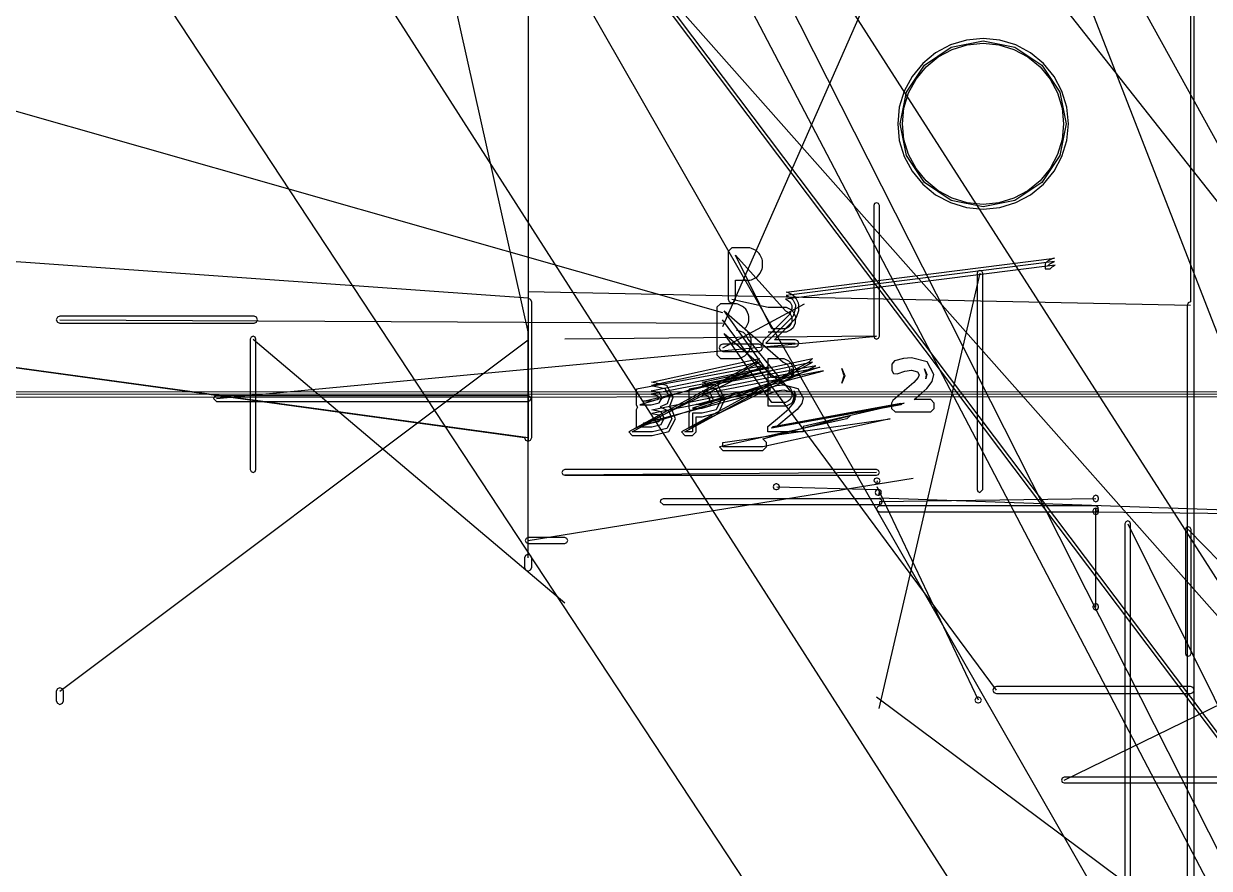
# Model space of a CAD drawing. Extents: x 0 to 334, y -361 to 120.
# Drawn here: x 98.07 to 122.95, y -9.85 to 7.88 of the extents above; entities that cross this region are included whole.
import ezdxf

# ---------------------------------------------------------------- set-up
doc = ezdxf.new("R2010")
doc.units = 0

msp = doc.modelspace()

# ---------------------------------------------------------------- linework, layer by layer
at = {"layer": 'Layer 1'}
for p, q in [((79.31, 84.9092), (292.42, -302.024)), ((75.05, 81.3792), (138.215, -39.3749)), ((77.19, 81.3792), (138.215, -39.3149)), ((68.6, 80.4392), (134.095, -33.9949)), ((75.452423, 70.589328), (319.8, -310.813)), ((134.095, -21.5749), (66.480002, 68.19915)), ((66.480002, 68.07915), (134.095, -21.6949)), ((95.1187, 62.0792), (108.655, 1.3842)), ((104.36, 49.6222), (125.105, -3.7458)), ((91.66, 44.0822), (183.61, -72.6649)), ((88.075, 35.0192), (220.02, -113.935)), ((90.61, 24.1992), (300.55, -294.763)), ((99.66, 17.7592), (275.72, -257.134)), ((65.66, 15.2522), (112.73, 1.8192)), ((122.555, 15.3272), (122.555, 2.044199)), ((122.63, -11.0308), (122.63, 15.2522)), ((118.48, 14.5942), (112.73, 1.5192)), ((108.655, 12.194199), (108.655, -0.880801)), ((117.85051, 7.539179), (117.51446, 7.437237)), ((117.533591, 7.391043), (118.2, 7.5236)), ((118.2, 7.5736), (117.85051, 7.539179)), ((117.87002, 7.4411), (118.2, 7.4736)), ((118.54949, 7.539179), (118.2, 7.5736)), ((118.2, 7.5736), (118.2, 7.5736)), ((118.2, 7.5236), (118.866409, 7.391043)), ((118.2, 7.4736), (118.52998, 7.4411)), ((118.2, 7.4736), (118.2, 7.4736)), ((118.88554, 7.437237), (118.54949, 7.539179)), ((117.20475, 7.271693), (116.93328, 7.048909)), ((116.968637, 7.013553), (117.533591, 7.391043)), ((117.51446, 7.437237), (117.20475, 7.271693)), ((117.26031, 7.188547), (117.55273, 7.344849)), ((117.55273, 7.344849), (117.87002, 7.4411)), ((118.52998, 7.4411), (118.84727, 7.344849)), ((118.84727, 7.344849), (119.1397, 7.188547)), ((118.866409, 7.391043), (119.431363, 7.013553)), ((119.19525, 7.271693), (118.88554, 7.437237)), ((119.46672, 7.048909), (119.19525, 7.271693)), ((116.591147, 6.448599), (116.968637, 7.013553)), ((116.93328, 7.048909), (116.7105, 6.777445)), ((116.79365, 6.721888), (117.004, 6.978198)), ((117.004, 6.978198), (117.26031, 7.188547)), ((119.1397, 7.188547), (119.39601, 6.978198)), ((119.39601, 6.978198), (119.60635, 6.721888)), ((119.431363, 7.013553), (119.808853, 6.448599)), ((119.6895, 6.777445), (119.46672, 7.048909)), ((116.7105, 6.777445), (116.54496, 6.467735)), ((116.63734, 6.429466), (116.79365, 6.721888)), ((119.60635, 6.721888), (119.76266, 6.429466)), ((119.85504, 6.467735), (119.6895, 6.777445)), ((116.54496, 6.467735), (116.44301, 6.131679)), ((119.95699, 6.131679), (119.85504, 6.467735)), ((116.45859, 5.78219), (116.591147, 6.448599)), ((116.54109, 6.11217), (116.63734, 6.429466)), ((119.76266, 6.429466), (119.85891, 6.11217)), ((119.808853, 6.448599), (119.94141, 5.78219)), ((116.44301, 6.131679), (116.40859, 5.782193)), ((116.50859, 5.782193), (116.54109, 6.11217)), ((119.85891, 6.11217), (119.89141, 5.782193)), ((119.99141, 5.782193), (119.95699, 6.131679)), ((116.40859, 5.782193), (116.44301, 5.432707)), ((116.591147, 5.115781), (116.45859, 5.78219)), ((116.54109, 5.452216), (116.50859, 5.782193)), ((119.94141, 5.78219), (119.808853, 5.115781)), ((119.89141, 5.782193), (119.85891, 5.452216)), ((119.94141, 5.78219), (119.94141, 5.78219)), ((119.95699, 5.432707), (119.99141, 5.782193)), ((116.44301, 5.432707), (116.54496, 5.096651)), ((116.63734, 5.13492), (116.54109, 5.452216)), ((119.85891, 5.452216), (119.76266, 5.13492)), ((119.85504, 5.096651), (119.95699, 5.432707)), ((65.585, 5.1022), (108.58, -0.805801)), ((108.655, 2.1192), (65.66, 5.1772)), ((65.66, 5.1022), (108.655, -0.805801)), ((116.54496, 5.096651), (116.7105, 4.786941)), ((116.968637, 4.550827), (116.591147, 5.115781)), ((116.79365, 4.842498), (116.63734, 5.13492)), ((119.808853, 5.115781), (119.431363, 4.550827)), ((119.76266, 5.13492), (119.60635, 4.842498)), ((119.6895, 4.786941), (119.85504, 5.096651)), ((116.7105, 4.786941), (116.93328, 4.515477)), ((117.004, 4.586188), (116.79365, 4.842498)), ((119.60635, 4.842498), (119.39601, 4.586188)), ((119.46672, 4.515477), (119.6895, 4.786941)), ((116.93328, 4.515477), (117.20475, 4.292693)), ((117.533591, 4.173337), (116.968637, 4.550827)), ((117.26031, 4.375839), (117.004, 4.586188)), ((119.431363, 4.550827), (118.866409, 4.173337)), ((119.39601, 4.586188), (119.1397, 4.375839)), ((119.19525, 4.292693), (119.46672, 4.515477)), ((117.20475, 4.292693), (117.51446, 4.127149)), ((117.55273, 4.219537), (117.26031, 4.375839)), ((119.1397, 4.375839), (118.84727, 4.219537)), ((118.88554, 4.127149), (119.19525, 4.292693)), ((115.922574, 4.106626), (115.905, 4.0642)), ((115.905, 4.0642), (115.905, 1.3242)), ((115.965, 4.1242), (115.922574, 4.106626)), ((116.007426, 4.106626), (115.965, 4.1242)), ((115.965, 4.1242), (115.965, 4.1242)), ((116.025, 4.0642), (116.007426, 4.106626)), ((116.025, 1.3242), (116.025, 4.0642)), ((117.51446, 4.127149), (117.85051, 4.025207)), ((118.2, 4.04078), (117.533591, 4.173337)), ((117.87002, 4.123286), (117.55273, 4.219537)), ((117.85051, 4.025207), (118.2, 3.990786)), ((118.2, 4.090786), (117.87002, 4.123286)), ((118.866409, 4.173337), (118.2, 4.04078)), ((118.52998, 4.123286), (118.2, 4.090786)), ((118.2, 3.990786), (118.54949, 4.025207)), ((118.84727, 4.219537), (118.52998, 4.123286)), ((118.54949, 4.025207), (118.88554, 4.127149)), ((112.85319, 3.10071), (112.853, 2.57689)), ((112.92819, 3.17571), (112.85319, 3.10071)), ((113.30853, 3.175707), (112.92819, 3.17571)), ((113.00319, 3.02571), (114.053, 1.85547)), ((113.765, 1.48166), (113.00319, 3.02571)), ((113.34207, 3.167789), (113.30853, 3.175707)), ((113.43731, 3.120169), (113.34207, 3.167789)), ((113.4568, 3.10612), (113.43731, 3.120169)), ((113.50442, 3.058501), (113.4568, 3.10612)), ((113.51847, 3.039009), (113.50442, 3.058501)), ((113.56608, 2.943771), (113.51847, 3.039009)), ((113.574, 2.91023), (113.56608, 2.943771)), ((113.56655, 2.733835), (113.57447, 2.767376)), ((113.57447, 2.767376), (113.574, 2.91023)), ((119.715681, 2.81437), (114.053, 2.10071)), ((114.07052, 2.250707), (119.697981, 2.96437)), ((119.697981, 2.88937), (114.071, 2.1757)), ((119.549711, 2.894783), (119.502091, 2.847164)), ((119.502091, 2.847164), (119.502091, 2.741098)), ((119.502091, 2.741098), (119.608151, 2.741098)), ((119.569201, 2.908832), (119.549711, 2.894783)), ((119.555121, 2.794131), (119.602741, 2.84175)), ((119.664441, 2.956452), (119.569201, 2.908832)), ((119.602741, 2.84175), (119.697981, 2.88937)), ((119.608151, 2.741098), (119.647171, 2.780111)), ((119.647171, 2.780111), (119.715681, 2.81437)), ((119.697981, 2.96437), (119.664441, 2.956452)), ((112.853, 2.57689), (112.853, 2.10071)), ((113.003, 2.10071), (113.003, 2.5019)), ((113.003, 2.5019), (113.309, 2.5019)), ((113.309, 2.5019), (113.34254, 2.509818)), ((113.34254, 2.509818), (113.43778, 2.557437)), ((113.43778, 2.557437), (113.45727, 2.571486)), ((113.45727, 2.571486), (113.50489, 2.619105)), ((113.50489, 2.619105), (113.51894, 2.638597)), ((113.51894, 2.638597), (113.56655, 2.733835)), ((118.135, 2.6442), (116.01, -6.4958)), ((118.092574, 2.686626), (118.075, 2.6442)), ((118.075, 2.6442), (118.075, -1.8958)), ((118.135, 2.7042), (118.092574, 2.686626)), ((118.177426, 2.686626), (118.135, 2.7042)), ((118.135, 2.7042), (118.135, 2.7042)), ((118.195, 2.6442), (118.177426, 2.686626)), ((118.195, -1.8958), (118.195, 2.6442)), ((122.555, 1.969199), (108.655, 2.2522)), ((114.10406, 2.242789), (114.07052, 2.250707)), ((114.1993, 2.195169), (114.10406, 2.242789)), ((108.708033, 2.097233), (108.655, 2.1192)), ((108.73, 2.0442), (108.708033, 2.097233)), ((108.73, -0.805801), (108.73, 2.0442)), ((112.69, 2.00547), (112.615, 1.93047)), ((113.02353, 2.005467), (112.69, 2.00547)), ((112.73719, 1.080461), (114.452, 2.00547)), ((112.853, 2.10071), (112.874967, 2.047677)), ((112.874967, 2.047677), (112.928, 2.02571)), ((112.928, 2.02571), (112.981033, 2.047677)), ((112.92819, 2.10071), (113.69, 1.93047)), ((112.981033, 2.047677), (113.003, 2.10071)), ((113.05707, 1.997549), (113.02353, 2.005467)), ((113.15231, 1.949929), (113.05707, 1.997549)), ((114.053, 2.10071), (114.12151, 2.066451)), ((114.071, 2.1757), (114.16624, 2.12808)), ((114.12151, 2.066451), (114.15192, 2.036044)), ((114.15192, 2.036044), (114.18618, 1.967528)), ((114.16624, 2.12808), (114.21386, 2.080461)), ((114.21879, 2.18112), (114.1993, 2.195169)), ((114.21386, 2.080461), (114.26148, 1.985223)), ((114.26641, 2.133501), (114.21879, 2.18112)), ((114.28046, 2.114009), (114.26641, 2.133501)), ((114.32808, 2.018771), (114.28046, 2.114009)), ((114.336, 1.98523), (114.32808, 2.018771)), ((122.501967, 2.022232), (122.48, 1.969199)), ((122.555, 2.044199), (122.501967, 2.022232)), ((98.83, 1.7442), (98.776967, 1.722233)), ((102.905, 1.7442), (98.83, 1.7442)), ((102.958033, 1.722233), (102.905, 1.7442)), ((112.615, 1.93047), (112.615, 1.45427)), ((112.765, 1.85547), (114.005, 0.780466)), ((113.765, 0.454275), (112.765, 1.85547)), ((113.1718, 1.93588), (113.15231, 1.949929)), ((113.21942, 1.888261), (113.1718, 1.93588)), ((113.23347, 1.868769), (113.21942, 1.888261)), ((113.28109, 1.773531), (113.23347, 1.868769)), ((113.289, 1.73999), (113.28109, 1.773531)), ((114.14783, 1.787646), (113.58892, 1.228737)), ((114.21338, 1.747133), (113.64195, 1.175705)), ((113.69, 1.93047), (114.071, 1.93047)), ((114.053, 1.85547), (114.12152, 1.821211)), ((114.071, 1.93047), (114.16623, 1.88285)), ((114.12152, 1.821211), (114.15192, 1.790804)), ((114.186, 1.90216), (114.14783, 1.787646)), ((114.15192, 1.790804), (114.18618, 1.722288)), ((114.16623, 1.88285), (114.21385, 1.835231)), ((114.18618, 1.967528), (114.186, 1.90216)), ((114.261, 1.88999), (114.21338, 1.747133)), ((114.21385, 1.835231), (114.26147, 1.739993)), ((114.26148, 1.985223), (114.261, 1.88999)), ((114.28451, 1.723411), (114.33213, 1.866268)), ((114.33213, 1.866268), (114.33598, 1.889985)), ((114.33598, 1.889985), (114.336, 1.98523)), ((122.48, 1.969199), (122.48, -11.0308)), ((98.776967, 1.722233), (98.755, 1.6692)), ((98.755, 1.6692), (98.776967, 1.616167)), ((98.776967, 1.616167), (98.83, 1.5942)), ((98.83, 1.6692), (112.73, 1.5942)), ((98.83, 1.5942), (102.905, 1.5942)), ((102.905, 1.5942), (102.958033, 1.616167)), ((102.98, 1.6692), (102.958033, 1.722233)), ((102.958033, 1.616167), (102.98, 1.6692)), ((108.655, -3.3308), (108.655, 1.5442)), ((118.48, -6.1058), (112.73, 1.6692)), ((113.19711, 1.474792), (113.2188, 1.496481)), ((113.2188, 1.496481), (113.23285, 1.515973)), ((113.23285, 1.515973), (113.28047, 1.611211)), ((113.28047, 1.611211), (113.28838, 1.644752)), ((113.28838, 1.644752), (113.289, 1.73999)), ((113.823, 1.2507), (114.26639, 1.694095)), ((114.12134, 1.515917), (114.05282, 1.481659)), ((114.15174, 1.546324), (114.12134, 1.515917)), ((114.186, 1.61484), (114.15174, 1.546324)), ((114.21338, 1.501892), (114.16576, 1.454273)), ((114.18618, 1.722288), (114.186, 1.61484)), ((114.261, 1.59713), (114.21338, 1.501892)), ((114.26147, 1.739993), (114.261, 1.59713)), ((114.26639, 1.694095), (114.28451, 1.723411)), ((98.83, -6.1308), (108.655, 1.2442)), ((102.115, 0.0142), (115.965, 1.3242)), ((102.842574, 1.306626), (102.825, 1.2642)), ((102.825, 1.2642), (102.825, -1.4758)), ((102.885, 1.3242), (102.842574, 1.306626)), ((102.927426, 1.306626), (102.885, 1.3242)), ((102.885, 1.3242), (102.885, 1.3242)), ((102.885, 1.2642), (109.425, -4.2758)), ((102.945, 1.2642), (102.927426, 1.306626)), ((102.945, -1.4758), (102.945, 1.2642)), ((115.965, 1.3242), (109.425, 1.2642)), ((112.615, 1.45427), (112.615, 0.930466)), ((112.765, 1.379279), (114.011, 0.304275)), ((113.765, -0.069534), (112.765, 1.379279)), ((113.02334, 1.454279), (113.16619, 1.40666)), ((113.16619, 1.40666), (113.21381, 1.359041)), ((113.2188, 1.45969), (113.19711, 1.474792)), ((113.21381, 1.359041), (113.26143, 1.263803)), ((113.26642, 1.412071), (113.2188, 1.45969)), ((113.26143, 1.263803), (114.261, 0.045942)), ((113.28047, 1.392579), (113.26642, 1.412071)), ((113.32808, 1.297341), (113.28047, 1.392579)), ((113.336, 1.2638), (113.32808, 1.297341)), ((113.33647, 1.120942), (113.336, 1.2638)), ((114.07053, 1.406654), (113.69, 1.40666)), ((114.05282, 1.481659), (113.765, 1.48166)), ((114.261, 1.25071), (113.823, 1.2507)), ((114.16576, 1.454273), (114.07053, 1.406654)), ((114.314033, 1.228743), (114.261, 1.25071)), ((115.905, 1.3242), (115.922574, 1.281774)), ((115.922574, 1.281774), (115.965, 1.2642)), ((115.965, 1.2642), (116.007426, 1.281774)), ((116.007426, 1.281774), (116.025, 1.3242)), ((112.684157, 1.133494), (112.66219, 1.080461)), ((112.66219, 1.080461), (112.684157, 1.027428)), ((112.73719, 1.155461), (112.684157, 1.133494)), ((112.684157, 1.027428), (112.73719, 1.005461)), ((113.499, 1.15547), (112.73719, 1.155461)), ((112.73719, 1.005461), (113.499, 1.00547)), ((113.28094, 0.992163), (113.32855, 1.087401)), ((113.32855, 1.087401), (113.33647, 1.120942)), ((113.552033, 1.133503), (113.499, 1.15547)), ((113.499, 1.00547), (113.552033, 1.027437)), ((113.574, 1.08047), (113.552033, 1.133503)), ((113.552033, 1.027437), (113.574, 1.08047)), ((113.58892, 1.228737), (113.572673, 1.147009)), ((113.572673, 1.147009), (113.64195, 1.100704)), ((113.64195, 1.175705), (114.261, 1.1757)), ((113.64195, 1.100704), (114.261, 1.10071)), ((114.261, 1.10071), (114.314033, 1.122677)), ((114.336, 1.17571), (114.314033, 1.228743)), ((114.314033, 1.122677), (114.336, 1.17571)), ((113.4376, 0.779855), (110.765, -0.685308)), ((110.84, -0.685308), (113.5126, 0.779855)), ((111.24526, 0.361697), (113.5126, 0.854855)), ((113.5126, 0.779855), (111.246, 0.286697)), ((114.54341, 0.779855), (111.87, -0.685308)), ((111.945, -0.685308), (114.61841, 0.779855)), ((112.304, 0.361697), (114.61841, 0.854855)), ((114.61841, 0.779855), (112.304, 0.286697)), ((112.615, 0.930466), (112.69, 0.855466)), ((112.69, 0.855466), (113.071, 0.855466)), ((113.071, 0.855466), (113.10454, 0.863384)), ((113.10454, 0.863384), (113.19978, 0.911003)), ((113.19978, 0.911003), (113.21927, 0.925052)), ((113.21927, 0.925052), (113.26689, 0.972671)), ((113.26689, 0.972671), (113.28094, 0.992163)), ((113.5126, 0.854855), (113.4376, 0.779855)), ((113.69, -0.144534), (113.69, 0.855466)), ((113.69, 0.855466), (114.023, 0.855466)), ((114.005, 0.780466), (114.07352, 0.746207)), ((114.023, 0.855466), (114.11824, 0.807846)), ((114.11824, 0.807846), (114.16585, 0.760227)), ((114.16585, 0.760227), (114.21347, 0.664989)), ((114.61841, 0.854855), (114.54341, 0.779855)), ((116.34044, 0.804154), (116.28909, 0.732979)), ((116.52918, 0.854768), (116.34044, 0.804154)), ((116.69623, 0.872432), (116.52918, 0.854768)), ((117.02986, 0.783488), (116.69583, 0.872432)), ((116.69583, 0.872432), (116.69623, 0.872432)), ((117.17065, 0.520088), (117.02986, 0.783488)), ((110.915, -0.610308), (113.5876, 0.704855)), ((113.5876, 0.704855), (110.931, 0.211697)), ((113.67159, 0.671782), (110.999, -0.114345)), ((111.074, -0.039345), (113.74659, 0.596782)), ((111.234, 0.178624), (113.67159, 0.671782)), ((113.74659, 0.596782), (111.234, 0.103624)), ((112.02, -0.610308), (114.69341, 0.704855)), ((114.69341, 0.704855), (112.037, 0.211697)), ((114.7774, 0.671782), (112.104, -0.18661)), ((112.179, -0.11161), (114.8524, 0.596782)), ((112.304, 0.178624), (114.7774, 0.671782)), ((114.8524, 0.596782), (112.304, 0.103624)), ((114.07352, 0.746207), (114.10393, 0.7158)), ((114.10475, 0.51894), (114.07434, 0.488533)), ((114.10393, 0.7158), (114.13818, 0.647284)), ((114.139, 0.587456), (114.10475, 0.51894)), ((114.13818, 0.647284), (114.139, 0.587456)), ((114.214, 0.569751), (114.16638, 0.474513)), ((114.17866, 0.639977), (114.2223, 0.539621)), ((114.21252, 0.525298), (114.17866, 0.639977)), ((114.17866, 0.639977), (114.17866, 0.639977)), ((114.2223, 0.539621), (114.20269, 0.461614)), ((114.20269, 0.461614), (114.21252, 0.525298)), ((114.21347, 0.664989), (114.214, 0.569751)), ((115.23531, 0.642156), (115.30213, 0.48949)), ((115.28449, 0.48949), (115.23531, 0.642156)), ((115.23531, 0.642156), (115.23531, 0.642156)), ((116.28909, 0.732979), (116.289, 0.600166)), ((116.289, 0.600166), (116.323591, 0.536989)), ((116.323591, 0.536989), (116.39545, 0.532077)), ((116.39545, 0.532077), (116.55988, 0.592662)), ((116.55988, 0.592662), (116.69929, 0.611755)), ((116.69929, 0.611755), (116.82518, 0.577852)), ((116.82518, 0.577852), (116.82552, 0.577598)), ((116.82552, 0.577598), (116.86119, 0.511625)), ((116.86119, 0.511625), (116.84177, 0.454153)), ((116.97107, 0.639606), (117.02105, 0.520088)), ((117.01128, 0.511625), (116.97107, 0.639606)), ((116.97107, 0.639606), (116.97107, 0.639606)), ((116.99657, 0.430783), (117.01128, 0.511625)), ((117.02105, 0.520088), (117.00168, 0.440222)), ((117.13504, 0.372322), (117.17065, 0.520088)), ((113.67159, 0.272043), (110.999, -0.577235)), ((111.56567, 0.287503), (111.24526, 0.361697)), ((111.246, 0.286697), (111.52619, 0.224197)), ((111.254, -0.221115), (113.67159, 0.272043)), ((111.69884, 0.046463), (111.56567, 0.287503)), ((112.64655, 0.273025), (112.304, 0.361697)), ((112.304, 0.286697), (112.60229, 0.212478)), ((112.77882, -0.003668), (112.64655, 0.273025)), ((114.02353, 0.379275), (113.69, 0.379275)), ((113.691, 0.239822), (113.87045, 0.287999)), ((114.00582, 0.454275), (113.765, 0.454275)), ((113.87045, 0.287999), (114.02314, 0.304275)), ((114.07434, 0.488533), (114.00582, 0.454275)), ((114.011, 0.304275), (114.12551, 0.266104)), ((114.02314, 0.304275), (114.31435, 0.228754)), ((114.11877, 0.426894), (114.02353, 0.379275)), ((114.16638, 0.474513), (114.11877, 0.426894)), ((114.12551, 0.266104), (114.152, 0.23961)), ((115.30213, 0.48949), (115.23412, 0.33463)), ((115.23412, 0.33463), (115.28449, 0.48949)), ((116.74785, 0.349456), (116.55439, 0.183762)), ((116.74818, 0.349763), (116.74785, 0.349456)), ((116.84155, 0.453796), (116.74818, 0.349763)), ((116.84177, 0.454153), (116.84155, 0.453796)), ((117.00145, 0.439755), (116.99657, 0.430783)), ((117.00168, 0.440222), (117.00145, 0.439755)), ((117.02322, 0.227295), (117.13504, 0.372322)), ((171.8, 0.182197), (0.049976, 0.0992)), ((171.80002, 0.132197), (0.05002, 0.0492)), ((0.050024, -0.0008), (171.8, 0.082197)), ((102.072574, 0.056626), (102.055, 0.0142)), ((102.055, 0.0142), (102.115, -0.0458)), ((102.115, 0.0742), (102.072574, 0.056626)), ((108.655, 0.074199), (102.115, 0.0742)), ((108.697426, 0.056625), (108.655, 0.074199)), ((108.715, 0.014199), (108.697426, 0.056625)), ((108.697426, -0.028227), (108.715, 0.014199)), ((110.931, 0.211697), (110.92331, 0.178624)), ((110.92331, 0.178624), (110.924, -0.114345)), ((111.074, -0.502235), (113.74659, 0.197043)), ((111.40715, 0.142166), (111.234, 0.178624)), ((111.234, 0.103624), (111.36657, 0.079091)), ((113.74659, 0.197043), (111.254, -0.296115)), ((111.36657, 0.079091), (111.36696, 0.078841)), ((111.36696, 0.078841), (111.3896, 0.03214)), ((111.3896, 0.03214), (111.36704, -0.015161)), ((111.4646, 0.03214), (111.40715, 0.142166)), ((111.40715, -0.078537), (111.4646, 0.03214)), ((111.52619, 0.224197), (111.62458, 0.046463)), ((111.62458, 0.046463), (111.5742, -0.095464)), ((111.62769, -0.14727), (111.69884, 0.046463)), ((112.02931, 0.178624), (112.029, -0.18661)), ((112.037, 0.211697), (112.02931, 0.178624)), ((112.47558, 0.131098), (112.304, 0.178624)), ((112.304, 0.103624), (112.4293, 0.07208)), ((112.4293, 0.07208), (112.46118, -0.003668)), ((112.53618, -0.003668), (112.47558, 0.131098)), ((112.60229, 0.212478), (112.70382, -0.003668)), ((113.69087, 0.107009), (113.691, 0.239822)), ((113.86796, 0.172114), (113.69087, 0.107009)), ((114.02616, 0.193598), (113.86796, 0.172114)), ((114.19695, 0.14477), (114.02616, 0.193598)), ((114.186, 0.063647), (114.15174, -0.004869)), ((114.152, 0.23961), (114.18626, 0.171094)), ((114.18626, 0.171094), (114.186, 0.063647)), ((114.26306, 0.018468), (114.19695, 0.14477)), ((114.21065, -0.049502), (114.25345, 0.094308)), ((114.27109, 0.079985), (114.21065, -0.049502)), ((114.261, 0.045942), (114.21338, -0.049296)), ((114.23237, -0.078537), (114.26306, 0.018468)), ((114.24039, 0.177555), (114.27109, 0.079985)), ((114.25345, 0.094308), (114.24039, 0.177555)), ((114.24039, 0.177555), (114.24039, 0.177555)), ((114.31435, 0.228754), (114.42296, 0.026931)), ((114.42296, 0.026931), (114.39541, -0.087001)), ((116.55439, 0.183762), (116.30736, -0.024497)), ((116.752, -0.006474), (116.89322, 0.113388)), ((116.89322, 0.113388), (116.89342, 0.113559)), ((116.89342, 0.113559), (117.02166, 0.225746)), ((117.02166, 0.225746), (117.02322, 0.227295)), ((102.115, -0.0458), (108.655, -0.045801)), ((108.655, -0.045801), (108.697426, -0.028227)), ((110.924, -0.114345), (110.94633, -0.16773)), ((110.94633, -0.16773), (110.924, -0.221115)), ((110.924, -0.221115), (110.924, -0.577235)), ((110.999, -0.114345), (111.234, -0.114345)), ((111.234, -0.039345), (111.074, -0.039345)), ((111.36704, -0.015161), (111.234, -0.039345)), ((111.234, -0.114345), (111.40715, -0.078537)), ((111.44368, -0.264735), (111.254, -0.221115)), ((111.5742, -0.095464), (111.42624, -0.16122)), ((111.42624, -0.16122), (111.60805, -0.248459)), ((111.60805, -0.248459), (111.67337, -0.413173)), ((111.61668, -0.158095), (111.62769, -0.14727)), ((111.66081, -0.195898), (111.61668, -0.158095)), ((111.74763, -0.413173), (111.66081, -0.195898)), ((112.029, -0.18661), (112.052, -0.240647)), ((112.052, -0.240647), (112.029, -0.294683)), ((112.104, -0.18661), (112.304, -0.18661)), ((112.304, -0.11161), (112.179, -0.11161)), ((112.4293, -0.080066), (112.304, -0.11161)), ((112.304, -0.18661), (112.47558, -0.139084)), ((112.60229, -0.221115), (112.304, -0.294683)), ((112.46118, -0.003668), (112.4293, -0.080066)), ((112.47558, -0.139084), (112.53618, -0.003668)), ((112.70382, -0.003668), (112.60229, -0.221115)), ((112.6463, -0.281848), (112.77882, -0.003668)), ((114.07053, -0.144534), (113.69, -0.144534)), ((116.48153, -0.117151), (113.758, -0.610308)), ((114.05282, -0.069534), (113.765, -0.069534)), ((113.79928, -0.574182), (116.4725, -0.081025)), ((113.87439, -0.574631), (116.54748, -0.081474)), ((113.92935, -0.366949), (114.12611, -0.198329)), ((114.12134, -0.035276), (114.05282, -0.069534)), ((114.16576, -0.096915), (114.07053, -0.144534)), ((114.15174, -0.004869), (114.12134, -0.035276)), ((114.12611, -0.198329), (114.23237, -0.078537)), ((114.21338, -0.049296), (114.16576, -0.096915)), ((114.29703, -0.213303), (114.17189, -0.322678)), ((114.39541, -0.087001), (114.29703, -0.213303)), ((116.54748, -0.081474), (114.429, -0.574631)), ((116.28113, -0.081474), (116.281, -0.192151)), ((116.281, -0.192151), (116.356, -0.267151)), ((116.30736, -0.024497), (116.28113, -0.081474)), ((116.4725, -0.081025), (116.48153, -0.117151)), ((117.102, -0.006474), (116.752, -0.006474)), ((117.177, -0.081474), (117.102, -0.006474)), ((117.102, -0.267151), (117.177, -0.192151)), ((117.177, -0.192151), (117.177, -0.081474)), ((111.254, -0.296115), (111.40024, -0.325873)), ((111.40022, -0.472491), (111.254, -0.502235)), ((111.43086, -0.39885), (111.40022, -0.472491)), ((111.40024, -0.325873), (111.40104, -0.326436)), ((111.40104, -0.326436), (111.43086, -0.39885)), ((111.50586, -0.39885), (111.44368, -0.264735)), ((111.44368, -0.533615), (111.50586, -0.39885)), ((111.67337, -0.413173), (111.56633, -0.614344)), ((111.60703, -0.676855), (111.74763, -0.413173)), ((112.029, -0.294683), (112.029, -0.610308)), ((112.304, -0.294683), (112.104, -0.294683)), ((112.104, -0.294683), (112.104, -0.685308)), ((112.179, -0.685308), (112.179, -0.369683)), ((112.179, -0.369683), (112.304, -0.369683)), ((112.304, -0.369683), (112.64652, -0.281684)), ((112.64652, -0.281684), (112.6463, -0.281848)), ((115.34148, -0.413505), (112.668, -0.999761)), ((112.743, -0.906662), (116.25391, -0.413505)), ((113.581, -0.831662), (115.41648, -0.338505)), ((116.25391, -0.413505), (113.581, -0.999761)), ((113.683, -0.574631), (113.92935, -0.366949)), ((114.17189, -0.322678), (113.87439, -0.574631)), ((115.41648, -0.338505), (115.34148, -0.413505)), ((116.356, -0.267151), (117.102, -0.267151)), ((110.765, -0.685308), (110.84, -0.760308)), ((111.26174, -0.685308), (110.84, -0.685308)), ((110.93169, -0.610308), (110.915, -0.610308)), ((110.924, -0.577235), (110.93169, -0.610308)), ((110.999, -0.577235), (111.254, -0.577235)), ((111.254, -0.502235), (111.074, -0.502235)), ((111.254, -0.577235), (111.44368, -0.533615)), ((111.261, -0.760308), (111.60703, -0.676855)), ((111.56633, -0.614344), (111.26174, -0.685308)), ((111.87, -0.685308), (111.945, -0.760308)), ((112.104, -0.685308), (111.945, -0.685308)), ((112.029, -0.610308), (112.02, -0.610308)), ((112.104, -0.760308), (112.179, -0.685308)), ((113.683, -0.685308), (113.683, -0.574631)), ((114.429, -0.685308), (113.683, -0.685308)), ((113.758, -0.609218), (113.79928, -0.574182)), ((113.758, -0.610308), (113.758, -0.609218)), ((114.429, -0.574631), (114.429, -0.685308)), ((108.58, -0.805801), (108.601967, -0.858834)), ((108.601967, -0.858834), (108.655, -0.880801)), ((108.655, -0.880801), (108.708033, -0.858834)), ((108.708033, -0.858834), (108.73, -0.805801)), ((110.84, -0.760308), (111.261, -0.760308)), ((111.945, -0.760308), (112.104, -0.760308)), ((112.743, -0.999761), (112.743, -0.906662)), ((113.656, -0.906662), (113.581, -0.831662)), ((113.656, -0.99976), (113.656, -0.906662)), ((112.668, -0.999761), (112.743, -1.074761)), ((113.581, -0.999761), (112.743, -0.999761)), ((112.743, -1.074761), (113.581, -1.07476)), ((113.581, -1.07476), (113.656, -0.99976)), ((102.825, -1.4758), (102.842574, -1.518226)), ((102.927426, -1.518226), (102.945, -1.4758)), ((109.425, -1.4758), (109.382574, -1.493374)), ((115.965, -1.4758), (109.425, -1.4758)), ((116.007426, -1.493374), (115.965, -1.4758)), ((102.842574, -1.518226), (102.885, -1.5358)), ((102.885, -1.5358), (102.927426, -1.518226)), ((108.655, -2.9658), (116.735, -1.6558)), ((109.382574, -1.493374), (109.365, -1.5358)), ((109.365, -1.5358), (109.382574, -1.578226)), ((109.382574, -1.578226), (109.425, -1.5958)), ((115.965, -1.5358), (109.425, -1.5958)), ((109.425, -1.5958), (115.965, -1.5958)), ((115.922574, -1.673374), (115.905, -1.7158)), ((115.905, -1.7158), (115.965, -1.7758)), ((115.965, -1.6558), (115.922574, -1.673374)), ((115.965, -1.5958), (116.007426, -1.578226)), ((115.98, -1.6558), (115.965, -1.6558)), ((115.98, -1.7158), (115.965, -1.7758)), ((116.022426, -1.673374), (115.98, -1.6558)), ((116.025, -1.5358), (116.007426, -1.493374)), ((116.007426, -1.578226), (116.025, -1.5358)), ((116.04, -1.7158), (116.022426, -1.673374)), ((116.022426, -1.758226), (116.04, -1.7158)), ((113.812574, -1.793374), (113.795, -1.8358)), ((113.795, -1.8358), (113.812574, -1.878226)), ((113.855, -1.7758), (113.812574, -1.793374)), ((113.812574, -1.878226), (113.855, -1.8958)), ((113.87, -1.7758), (113.855, -1.7758)), ((113.855, -1.8958), (113.87, -1.8958)), ((113.912426, -1.793374), (113.87, -1.7758)), ((113.87, -1.8358), (115.995, -1.8958)), ((113.87, -1.8958), (113.912426, -1.878226)), ((113.93, -1.8358), (113.912426, -1.793374)), ((113.912426, -1.878226), (113.93, -1.8358)), ((115.952574, -1.913374), (115.935, -1.9558)), ((115.935, -1.9558), (115.952574, -1.998226)), ((115.995, -1.8958), (115.952574, -1.913374)), ((115.965, -1.7758), (115.98, -1.7758)), ((115.98, -1.7758), (116.022426, -1.758226)), ((118.105, -6.3158), (115.98, -1.8358)), ((116.01, -1.8958), (115.995, -1.8958)), ((116.052426, -1.913374), (116.01, -1.8958)), ((116.01, -1.9558), (116.01, -2.0158)), ((116.07, -1.9558), (116.052426, -1.913374)), ((116.052426, -1.998226), (116.07, -1.9558)), ((118.075, -1.8958), (118.092574, -1.938226)), ((118.092574, -1.938226), (118.135, -1.9558)), ((118.135, -1.9558), (118.195, -1.8958)), ((111.442574, -2.108374), (111.425, -2.1508)), ((111.425, -2.1508), (111.485, -2.2108)), ((111.485, -2.0908), (111.442574, -2.108374)), ((116.025, -2.0908), (111.485, -2.0908)), ((111.485, -2.2108), (116.025, -2.2108)), ((115.952574, -1.998226), (115.995, -2.0158)), ((115.995, -2.0158), (116.01, -2.0158)), ((116.01, -2.0158), (116.052426, -1.998226)), ((141.845, -2.96205), (116.025, -2.0758)), ((120.565, -2.0908), (116.025, -2.1508)), ((116.067426, -2.108374), (116.025, -2.0908)), ((116.025, -2.1508), (116.025, -2.2258)), ((116.025, -2.2108), (116.067426, -2.193226)), ((116.085, -2.1508), (116.067426, -2.108374)), ((116.067426, -2.193226), (116.085, -2.1508)), ((120.522574, -2.033374), (120.505, -2.0758)), ((120.505, -2.0758), (120.505, -2.0908)), ((120.505, -2.0908), (120.522574, -2.133226)), ((120.565, -2.0158), (120.522574, -2.033374)), ((120.522574, -2.133226), (120.565, -2.1508)), ((120.607426, -2.033374), (120.565, -2.0158)), ((120.565, -2.0158), (120.565, -2.0158)), ((120.565, -2.1508), (120.607426, -2.133226)), ((120.625, -2.0758), (120.607426, -2.033374)), ((120.607426, -2.133226), (120.625, -2.0908)), ((120.625, -2.0908), (120.625, -2.0758)), ((115.982574, -2.258374), (115.965, -2.3008)), ((115.965, -2.3008), (115.982574, -2.343226)), ((116.025, -2.2408), (115.982574, -2.258374)), ((115.982574, -2.343226), (116.025, -2.3608)), ((120.565, -2.2408), (116.025, -2.2408)), ((116.025, -2.3608), (120.565, -2.3608)), ((120.522574, -2.303374), (120.505, -2.3458)), ((120.505, -2.3458), (120.505, -2.3608)), ((120.505, -2.3608), (120.522574, -2.403226)), ((120.565, -2.2858), (120.522574, -2.303374)), ((120.522574, -2.403226), (120.565, -2.4208)), ((120.607426, -2.258374), (120.565, -2.2408)), ((120.565, -4.3658), (120.565, -2.2858)), ((120.607426, -2.303374), (120.565, -2.2858)), ((120.565, -2.2858), (120.565, -2.2858)), ((120.565, -2.3008), (120.565, -2.3608)), ((120.565, -2.3608), (120.607426, -2.343226)), ((120.565, -2.3608), (125.105, -2.4208)), ((120.565, -2.4208), (120.607426, -2.403226)), ((120.625, -2.3008), (120.607426, -2.258374)), ((120.607426, -2.343226), (120.625, -2.3008)), ((120.625, -2.3458), (120.607426, -2.303374)), ((120.607426, -2.403226), (120.625, -2.3608)), ((120.625, -2.3608), (120.625, -2.3458)), ((121.192574, -2.573374), (121.175, -2.6158)), ((121.175, -2.6158), (121.175, -10.3558)), ((121.235, -2.5558), (121.192574, -2.573374)), ((121.277426, -2.573374), (121.235, -2.5558)), ((121.235, -2.5558), (121.235, -2.5558)), ((121.235, -2.6158), (125.105, -10.4158)), ((121.295, -2.6158), (121.277426, -2.573374)), ((121.295, -10.3558), (121.295, -2.6158)), ((122.462574, -2.693374), (122.445, -2.7358)), ((122.445, -2.7358), (122.445, -5.3358)), ((122.505, -2.6758), (122.462574, -2.693374)), ((122.547426, -2.693374), (122.505, -2.6758)), ((122.505, -2.6758), (122.505, -2.6758)), ((122.505, -2.7358), (125.105, -5.3958)), ((122.565, -2.7358), (122.547426, -2.693374)), ((122.565, -5.3358), (122.565, -2.7358)), ((108.612574, -2.923374), (108.595, -2.9658)), ((108.595, -2.9658), (108.612574, -3.008226)), ((108.655, -2.9058), (108.612574, -2.923374)), ((109.425, -2.9058), (108.655, -2.9058)), ((109.467426, -2.923374), (109.425, -2.9058)), ((109.485, -2.9658), (109.467426, -2.923374)), ((109.467426, -3.008226), (109.485, -2.9658)), ((119.905, -7.9958), (130.305, -2.9158)), ((108.612574, -3.008226), (108.655, -3.0258)), ((108.655, -3.0258), (109.425, -3.0258)), ((109.425, -3.0258), (109.467426, -3.008226)), ((108.601967, -3.277767), (108.58, -3.3308)), ((108.58, -3.3308), (108.58, -3.5308)), ((108.655, -3.2558), (108.601967, -3.277767)), ((108.708033, -3.277767), (108.655, -3.2558)), ((108.655, -3.2558), (108.655, -3.2558)), ((108.73, -3.3308), (108.708033, -3.277767)), ((108.73, -3.5308), (108.73, -3.3308)), ((108.58, -3.5308), (108.601967, -3.583833)), ((108.601967, -3.583833), (108.655, -3.6058)), ((108.655, -3.6058), (108.708033, -3.583833)), ((108.708033, -3.583833), (108.73, -3.5308)), ((120.522574, -4.308374), (120.505, -4.3508)), ((120.505, -4.3508), (120.505, -4.3658)), ((120.505, -4.3658), (120.522574, -4.408226)), ((120.565, -4.2908), (120.522574, -4.308374)), ((120.522574, -4.408226), (120.565, -4.4258)), ((120.607426, -4.308374), (120.565, -4.2908)), ((120.565, -4.2908), (120.565, -4.2908)), ((120.565, -4.4258), (120.607426, -4.408226)), ((120.625, -4.3508), (120.607426, -4.308374)), ((120.607426, -4.408226), (120.625, -4.3658)), ((120.625, -4.3658), (120.625, -4.3508)), ((122.445, -5.3358), (122.462574, -5.378226)), ((122.462574, -5.378226), (122.505, -5.3958)), ((122.505, -5.3958), (122.547426, -5.378226)), ((122.547426, -5.378226), (122.565, -5.3358)), ((98.776967, -6.077767), (98.755, -6.1308)), ((98.755, -6.1308), (98.755, -6.3308)), ((98.83, -6.0558), (98.776967, -6.077767)), ((98.883033, -6.077767), (98.83, -6.0558)), ((98.83, -6.0558), (98.83, -6.0558)), ((98.905, -6.1308), (98.883033, -6.077767)), ((98.905, -6.3308), (98.905, -6.1308)), ((118.426967, -6.052767), (118.405, -6.1058)), ((118.405, -6.1058), (118.426967, -6.158833)), ((118.48, -6.0308), (118.426967, -6.052767)), ((118.426967, -6.158833), (118.48, -6.1808)), ((122.555, -6.0308), (118.48, -6.0308)), ((118.48, -6.1808), (122.555, -6.1808)), ((122.608033, -6.052767), (122.555, -6.0308)), ((122.555, -6.1808), (122.608033, -6.158833)), ((122.63, -6.1058), (122.608033, -6.052767)), ((122.608033, -6.158833), (122.63, -6.1058)), ((98.755, -6.3308), (98.776967, -6.383833)), ((98.776967, -6.383833), (98.83, -6.4058)), ((98.83, -6.4058), (98.883033, -6.383833)), ((98.883033, -6.383833), (98.905, -6.3308)), ((145.6863, -28.4158), (115.965, -6.2558)), ((118.047574, -6.273374), (118.03, -6.3158)), ((118.03, -6.3158), (118.047574, -6.358226)), ((118.09, -6.2558), (118.047574, -6.273374)), ((118.047574, -6.358226), (118.09, -6.3758)), ((118.105, -6.2558), (118.09, -6.2558)), ((118.09, -6.3758), (118.105, -6.3758)), ((118.147426, -6.273374), (118.105, -6.2558)), ((118.105, -6.3758), (118.147426, -6.358226)), ((118.165, -6.3158), (118.147426, -6.273374)), ((118.147426, -6.358226), (118.165, -6.3158)), ((119.862574, -7.953374), (119.845, -7.9958)), ((119.905, -7.9358), (119.862574, -7.953374)), ((125.105, -7.9358), (119.905, -7.9358)), ((119.845, -7.9958), (119.862574, -8.038226)), ((119.862574, -8.038226), (119.905, -8.0558)), ((119.905, -8.0558), (125.105, -8.0558))]:
    msp.add_line(p, q, dxfattribs=at)

doc.saveas('drawing.dxf')
